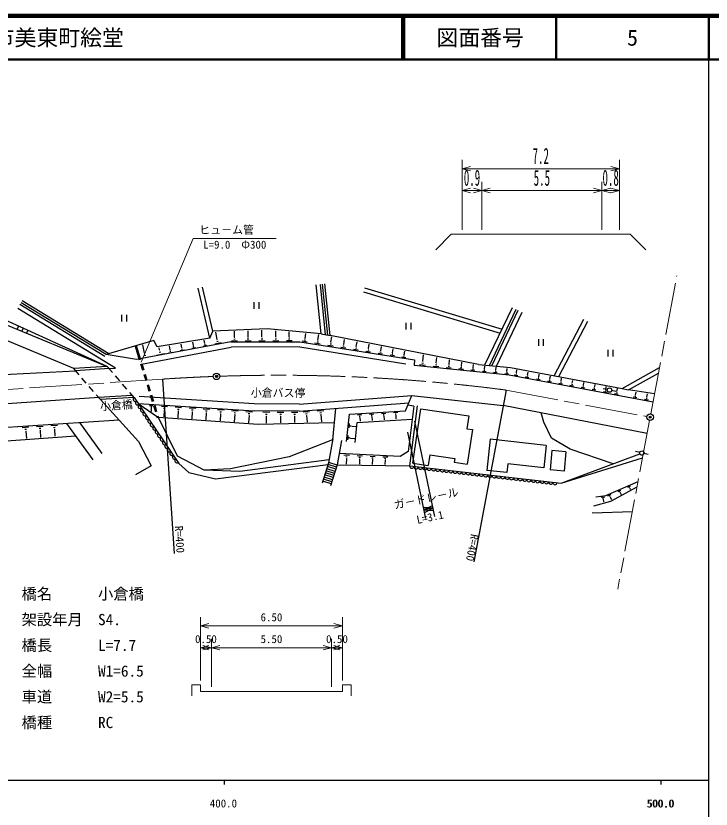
# Model space of a CAD drawing. Units: millimetres, scale not verified, with parts at other scales. Extents: x 40000 to 680000, y 20000 to 380000.
# Drawn here: x 420323 to 579500, y 198357 to 380000 of the extents above; entities that cross this region are included whole.
import ezdxf
from ezdxf.enums import TextEntityAlignment as Align

# ---------------------------------------------------------------- set-up
doc = ezdxf.new("R2010")
doc.units = ezdxf.units.MM
doc.header["$LTSCALE"] = 1000
doc.header["$PDMODE"] = 32
doc.header["$PDSIZE"] = 500
doc.linetypes.add('CHAIN', pattern=[18.5, 12, -1.5, 3.5, -1.5])
for name, color, linetype, lineweight in [('M-BGD', 7, 'Continuous', 25), ('M-BMK', 2, 'CHAIN', 13), ('M-BMK-SRVR', 3, 'Continuous', 25), ('M-STR-HTXT', 7, 'Continuous', 13), ('M-STR-STRC', 7, 'Continuous', 25), ('M-TTL', 2, 'Continuous', 140), ('M-TTL-BAND', 7, 'Continuous', 25), ('M-TTL-LINE', 7, 'Continuous', 50), ('M-TTL-TXT', 7, 'Continuous', 13)]:
    doc.layers.add(name, color=color, linetype=linetype, lineweight=lineweight)
doc.styles.add('@ＭＳ ゴシック', font='')
doc.styles.add('ＭＳ ゴシック', font='')
doc.styles.get('@ＭＳ ゴシック').set_extended_font_data('@MS Gothic')
doc.styles.get('ＭＳ ゴシック').set_extended_font_data('MS Gothic')

msp = doc.modelspace()

# ---------------------------------------------------------------- linework, layer by layer
at = {"layer": 'M-BGD'}
for p, q in [((490211, 307205), (489044, 318420)), ((491238, 306994), (490038, 318524)), ((491752, 306887), (490536, 318576)), ((492266, 306780), (491033, 318628)), ((464762, 306193), (462084, 317625)), ((465406, 307830), (463057, 317853)), ((499878, 316771), (531189, 307357)), ((500166, 317728), (531624, 308271)), ((441240, 299738), (407182, 315213)), ((440984, 302423), (421526, 314301)), ((441629, 302615), (421787, 314728)), ((474881, 312940), (474881, 314440)), ((476006, 312940), (476006, 314440)), ((443119, 299362), (420745, 313021)), ((440723, 301996), (421266, 313874)), ((527710, 300057), (533992, 313240)), ((528766, 299948), (534895, 312810)), ((529294, 299894), (535346, 312595)), ((410745, 312279), (441240, 299738)), ((444591, 310007), (444591, 311507)), ((445716, 310007), (445716, 311507)), ((530350, 299786), (536249, 312165)), ((433557, 299225), (408551, 309677)), ((420931, 308966), (420595, 308228)), ((509683, 308202), (509683, 309702)), ((510808, 308202), (510808, 309702)), ((543601, 297583), (550348, 310574)), ((544628, 297392), (551235, 310113)), ((422001, 308479), (421684, 307780)), ((423044, 308006), (422743, 307345)), ((464762, 306193), (465406, 307830)), ((477845, 308321), (465406, 307830)), ((466401, 305919), (466072, 307610)), ((470376, 306404), (470374, 307776)), ((473487, 306443), (473485, 307899)), ((476658, 306483), (476656, 308024)), ((490211, 307205), (477845, 308321)), ((479849, 306474), (479847, 307890)), ((482910, 306391), (482909, 307614)), ((486553, 306141), (486732, 307268)), ((489489, 305734), (489690, 307001)), ((490211, 307207), (492266, 306780)), ((451930, 305684), (440984, 302423)), ((469560, 305362), (447978, 301289)), ((452655, 304196), (451930, 305684)), ((464762, 306193), (452655, 304196)), ((460975, 304515), (460824, 305290)), ((463585, 304999), (463445, 305722)), ((465837, 304892), (467309, 305178)), ((466303, 305441), (466671, 305513)), ((466355, 305910), (466447, 305928)), ((469560, 305362), (485360, 305381)), ((469717, 305612), (471036, 305613)), ((470211, 306008), (470541, 306009)), ((470334, 306404), (470417, 306404)), ((472799, 305616), (474177, 305617)), ((473315, 306030), (473660, 306030)), ((473444, 306443), (473530, 306443)), ((475940, 305620), (477378, 305621)), ((476479, 306052), (476839, 306052)), ((476613, 306483), (476703, 306483)), ((479142, 305624), (480557, 305625)), ((479672, 306049), (480026, 306049)), ((479805, 306474), (479893, 306474)), ((482275, 305628), (483547, 305629)), ((482752, 306010), (483070, 306010)), ((482870, 306391), (482950, 306392)), ((485360, 305381), (511600, 301215)), ((485880, 305552), (487010, 305372)), ((486357, 305824), (486640, 305779)), ((486517, 306146), (486588, 306135)), ((489277, 305390), (489584, 305342)), ((489450, 305740), (489527, 305728)), ((526260, 300206), (492266, 306780)), ((492430, 305270), (492507, 305258)), ((492468, 305264), (492661, 306474)), ((495388, 304769), (495569, 305908)), ((498257, 304282), (498427, 305352)), ((540030, 304479), (540030, 305979)), ((541155, 304479), (541155, 305979)), ((447611, 304397), (448581, 301248)), ((447898, 304483), (448867, 301336)), ((449057, 300281), (469592, 304162)), ((449758, 302785), (449392, 304668)), ((453219, 303561), (453129, 304021)), ((453162, 303550), (453275, 303572)), ((455641, 303525), (455469, 304407)), ((455610, 303519), (455672, 303531)), ((457962, 303360), (458914, 303545)), ((458327, 304024), (458166, 304851)), ((458264, 303715), (458501, 303761)), ((458297, 304018), (458357, 304029)), ((460625, 303878), (461538, 304056)), ((460914, 304219), (461142, 304263)), ((460946, 304509), (461003, 304520)), ((463249, 304389), (464125, 304559)), ((463527, 304715), (463746, 304758)), ((463558, 304994), (463613, 305005)), ((485346, 304181), (469592, 304162)), ((485346, 304181), (509589, 300324)), ((488758, 305095), (489986, 304900)), ((491735, 304622), (492967, 304427)), ((492256, 304919), (492564, 304870)), ((494685, 304154), (495866, 303966)), ((495184, 304438), (495479, 304391)), ((495351, 304775), (495425, 304763)), ((497584, 303694), (498715, 303514)), ((498062, 303965), (498345, 303921)), ((498222, 304288), (498293, 304277)), ((500891, 303501), (501161, 303458)), ((501043, 303810), (501111, 303799)), ((501077, 303804), (501236, 304806)), ((503849, 303334), (503997, 304269)), ((506573, 302872), (506711, 303741)), ((555936, 301997), (555936, 303497)), ((557061, 301997), (557061, 303497)), ((447978, 301289), (440984, 302423)), ((449130, 301642), (450769, 301961)), ((449649, 302253), (450059, 302333)), ((449707, 302775), (449810, 302795)), ((452527, 302303), (454332, 302654)), ((453098, 302976), (453550, 303064)), ((455261, 302835), (456252, 303027)), ((455575, 303204), (455822, 303252)), ((500433, 303241), (501515, 303069)), ((503234, 302796), (504267, 302632)), ((503671, 303045), (503929, 303004)), ((503817, 303339), (503881, 303329)), ((505986, 302359), (506972, 302203)), ((506403, 302596), (506649, 302557)), ((506542, 302877), (506604, 302868)), ((508692, 301930), (509630, 301781)), ((509088, 302156), (509323, 302118)), ((509221, 302423), (509280, 302414)), ((509250, 302419), (509378, 303222)), ((513504, 300937), (513653, 302390)), ((516573, 300537), (516703, 301801)), ((441240, 299738), (433557, 299225)), ((442477, 298306), (441240, 299738)), ((448875, 300292), (449316, 298858)), ((449162, 300380), (449603, 298947)), ((511600, 301215), (511507, 300019)), ((511507, 300019), (533228, 297787)), ((512696, 300148), (514135, 300000)), ((513280, 300524), (513639, 300487)), ((513459, 300942), (513549, 300933)), ((515843, 299824), (517143, 299691)), ((516371, 300164), (516695, 300131)), ((516532, 300541), (516614, 300533)), ((519327, 299820), (519619, 299790)), ((519473, 300158), (519545, 300151)), ((519509, 300154), (519620, 301236)), ((522285, 299791), (522350, 299785)), ((522317, 299788), (522411, 300697)), ((525004, 299438), (525080, 300181)), ((526260, 300206), (533540, 299458)), ((527598, 299128), (527669, 299810)), ((366207, 295136), (433966, 298752)), ((434794, 297793), (433557, 299225)), ((441649, 299264), (433966, 298752)), ((441649, 299264), (443119, 299362)), ((449611, 297903), (450052, 296469)), ((449897, 297991), (450339, 296558)), ((518854, 299515), (520020, 299395)), ((521735, 299219), (522772, 299112)), ((522156, 299490), (522415, 299464)), ((524490, 298936), (525405, 298842)), ((524861, 299175), (525090, 299152)), ((524975, 299441), (525032, 299435)), ((527125, 298665), (527968, 298579)), ((527467, 298886), (527678, 298864)), ((527572, 299130), (527625, 299125)), ((529709, 298400), (530551, 298313)), ((530051, 298620), (530261, 298598)), ((530156, 298865), (530208, 298859)), ((530182, 298862), (530252, 299544)), ((532292, 298134), (533135, 298048)), ((532634, 298355), (532845, 298333)), ((532739, 298599), (532792, 298594)), ((532765, 298597), (532836, 299279)), ((533540, 299458), (559099, 294695)), ((534762, 298015), (534971, 297976)), ((534887, 298251), (534939, 298241)), ((534913, 298246), (535040, 298924)), ((537469, 297769), (537596, 298448)), ((540025, 297293), (540152, 297971)), ((559099, 294695), (567684, 299486)), ((560553, 294361), (567443, 298207)), ((436428, 295902), (435448, 297037)), ((444111, 296414), (443131, 297549)), ((453914, 296824), (456574, 256913)), ((533228, 297787), (566207, 291641)), ((534402, 297822), (535238, 297667)), ((536958, 297346), (537794, 297190)), ((537318, 297538), (537527, 297499)), ((537443, 297774), (537495, 297765)), ((539514, 296870), (540350, 296714)), ((539874, 297062), (540083, 297023)), ((539999, 297298), (540051, 297288)), ((542070, 296393), (542906, 296238)), ((542430, 296586), (542639, 296547)), ((542555, 296822), (542607, 296812)), ((542581, 296817), (542708, 297495)), ((544986, 296109), (545195, 296070)), ((545111, 296345), (545163, 296336)), ((545137, 296341), (545264, 297019)), ((547693, 295864), (547820, 296543)), ((438063, 294010), (437082, 295145)), ((445746, 294522), (444765, 295657)), ((450347, 295514), (450788, 294080)), ((450633, 295602), (451075, 294168)), ((532573, 294309), (525174, 254999)), ((544626, 295917), (545462, 295761)), ((547182, 295441), (548018, 295285)), ((547542, 295633), (547751, 295594)), ((547667, 295869), (547719, 295859)), ((549738, 294964), (550574, 294809)), ((550098, 295157), (550307, 295118)), ((550223, 295393), (550275, 295383)), ((550249, 295388), (550376, 296066)), ((552294, 294488), (553130, 294332)), ((552654, 294680), (552863, 294641)), ((552779, 294916), (552831, 294907)), ((552805, 294912), (552932, 295590)), ((555743, 294412), (554768, 294633)), ((555335, 294440), (555387, 294430)), ((555361, 294435), (555488, 295114)), ((557917, 293959), (558044, 294637)), ((559099, 294695), (560553, 294361)), ((566554, 293480), (560553, 294361)), ((439288, 292592), (366712, 287553)), ((439697, 292118), (438716, 293253)), ((446971, 293104), (439288, 292592)), ((447380, 292630), (439697, 292118)), ((447380, 292630), (446399, 293765)), ((447380, 292630), (457635, 277497)), ((474862, 291169), (448544, 292808)), ((451082, 293124), (451524, 291691)), ((451369, 293213), (451811, 291779)), ((485190, 291082), (510970, 293039)), ((510302, 291402), (510970, 293039)), ((510970, 293039), (531904, 290754)), ((554850, 294012), (555686, 293856)), ((555210, 294204), (555419, 294165)), ((557694, 293971), (556719, 294192)), ((557406, 293535), (558242, 293380)), ((557766, 293728), (557975, 293689)), ((557891, 293964), (557943, 293954)), ((561682, 292738), (562514, 292583)), ((562041, 292930), (562249, 292891)), ((562165, 293165), (562217, 293155)), ((562191, 293160), (562320, 293849)), ((564622, 292464), (564843, 292423)), ((564754, 292713), (564809, 292703)), ((564782, 292708), (564923, 293467)), ((439697, 292118), (448421, 282502)), ((448328, 291232), (474885, 289570)), ((448328, 291232), (452955, 288063)), ((450953, 290817), (451772, 290766)), ((451818, 290735), (452260, 289301)), ((452105, 290823), (452546, 289390)), ((453635, 290649), (455071, 290559)), ((485190, 291082), (474862, 291169)), ((485171, 289483), (510302, 291402)), ((509559, 289584), (510302, 291402)), ((511431, 290658), (510065, 290824)), ((511431, 290658), (510170, 280266)), ((510493, 276949), (512283, 290743)), ((564839, 284369), (531904, 290754)), ((564243, 292261), (565124, 292097)), ((451245, 290552), (451449, 290539)), ((451332, 290300), (451277, 289420)), ((451306, 290302), (451357, 290298)), ((454146, 290185), (454506, 290162)), ((454299, 289742), (454204, 288223)), ((454254, 289745), (454344, 289740)), ((456821, 290450), (458273, 290359)), ((457339, 289980), (457702, 289957)), ((457493, 289533), (457396, 287992)), ((457447, 289536), (457538, 289530)), ((460023, 290249), (461491, 290157)), ((460546, 289774), (460913, 289752)), ((460702, 289323), (460604, 287760)), ((460656, 289326), (460748, 289320)), ((463241, 290048), (464725, 289955)), ((463770, 289568), (464141, 289545)), ((463928, 289111), (463828, 287526)), ((463881, 289114), (463974, 289108)), ((466475, 289845), (467975, 289752)), ((467009, 289360), (467384, 289337)), ((467169, 288899), (467068, 287291)), ((467122, 288902), (467216, 288896)), ((469725, 289642), (471241, 289547)), ((470265, 289152), (470644, 289128)), ((472991, 289438), (474522, 289342)), ((473536, 288942), (473919, 288918)), ((485171, 289483), (474885, 289570)), ((476887, 289303), (478446, 289289)), ((477468, 288830), (477858, 288827)), ((480184, 289275), (481689, 289262)), ((480744, 288818), (481121, 288815)), ((483427, 289247), (484880, 289235)), ((486095, 289302), (487540, 289413)), ((486670, 288910), (487031, 288938)), ((489304, 289548), (490834, 289664)), ((489913, 289133), (490295, 289162)), ((493480, 290117), (492816, 282953)), ((496689, 288771), (509559, 289584)), ((501268, 288810), (502267, 288873)), ((504013, 288983), (505011, 289046)), ((506758, 289157), (507756, 289220)), ((507151, 288881), (507400, 288897)), ((511187, 277555), (513049, 290049)), ((513049, 290049), (524039, 288411)), ((541169, 286934), (540578, 289072)), ((165476, 269178), (443921, 287462)), ((452554, 288346), (452668, 287975)), ((452841, 288434), (452955, 288063)), ((457352, 279174), (452955, 288063)), ((475786, 286409), (452955, 288063)), ((470426, 288685), (470324, 287055)), ((470379, 288688), (470473, 288682)), ((473699, 288471), (473596, 286818)), ((473651, 288474), (473747, 288468)), ((477610, 288361), (477708, 288360)), ((477659, 288361), (477645, 286703)), ((480882, 288365), (480976, 288365)), ((480929, 288365), (480915, 286782)), ((483968, 288807), (484331, 288804)), ((484101, 288370), (484191, 288369)), ((484146, 288369), (484133, 286859)), ((486839, 288487), (486929, 288494)), ((486884, 288490), (487003, 286928)), ((490091, 288685), (490187, 288692)), ((490139, 288688), (490268, 287006)), ((496003, 282560), (496689, 288771)), ((498492, 286881), (511069, 287676)), ((498524, 288637), (499522, 288700)), ((498917, 288361), (499167, 288377)), ((499030, 288067), (499092, 288071)), ((499061, 288069), (499118, 287171)), ((501662, 288534), (501911, 288550)), ((501774, 288241), (501837, 288245)), ((501805, 288243), (501862, 287345)), ((504406, 288708), (504656, 288723)), ((504519, 288414), (504581, 288418)), ((504550, 288416), (504607, 287518)), ((507263, 288587), (507326, 288591)), ((507294, 288589), (507351, 287691)), ((524039, 288411), (523600, 285466)), ((421795, 285758), (423324, 285859)), ((422398, 285337), (422781, 285362)), ((425068, 285973), (426587, 286073)), ((425667, 285555), (426047, 285580)), ((428331, 286187), (429840, 286287)), ((428927, 285772), (429304, 285797)), ((429098, 285328), (429192, 285334)), ((429145, 285331), (429251, 283722)), ((438020, 278309), (431992, 286678)), ((440048, 279770), (434934, 286872)), ((493175, 286826), (475786, 286409)), ((496594, 285638), (496704, 286632)), ((496934, 285978), (496961, 286226)), ((497242, 286038), (497249, 286100)), ((497246, 286069), (498140, 285971)), ((497991, 282340), (498492, 286881)), ((523600, 285466), (524837, 285281)), ((524837, 285281), (523655, 277348)), ((542961, 283299), (541169, 286934)), ((379608, 279911), (434054, 283816)), ((422572, 284888), (422667, 284894)), ((422620, 284891), (422727, 283254)), ((425840, 285108), (425935, 285115)), ((425887, 285112), (425994, 283488)), ((496293, 282905), (496402, 283899)), ((496632, 283245), (496659, 283493)), ((496940, 283305), (496947, 283367)), ((448421, 282502), (451271, 276951)), ((492816, 282953), (482898, 279059)), ((492915, 283151), (491932, 277640)), ((494884, 282800), (493877, 277158)), ((496944, 283336), (497838, 283237)), ((528924, 283045), (528141, 275919)), ((541766, 281634), (528942, 283043)), ((541733, 281637), (541169, 276501)), ((547214, 280761), (542961, 283299)), ((508274, 279121), (494346, 279785)), ((510170, 280266), (508274, 279121)), ((543062, 280440), (542678, 276055)), ((546250, 280161), (543062, 280440)), ((546250, 280161), (545866, 275776)), ((557107, 277429), (547214, 280761)), ((563155, 280006), (562179, 280227)), ((565105, 279566), (564130, 279786)), ((463397, 275988), (457352, 279174)), ((482898, 279059), (469484, 276270)), ((492059, 278320), (471579, 275670)), ((495398, 279485), (496695, 279423)), ((495866, 279073), (496190, 279057)), ((496010, 278676), (495948, 277382)), ((495969, 278678), (496050, 278674)), ((498432, 279340), (499676, 279281)), ((498881, 278945), (499191, 278930)), ((499018, 278564), (498960, 277344)), ((498979, 278566), (499057, 278562)), ((501413, 279198), (502604, 279141)), ((501842, 278819), (502140, 278805)), ((501974, 278455), (501920, 277307)), ((501937, 278456), (502012, 278453)), ((504342, 279058), (505482, 279004)), ((504753, 278696), (505038, 278682)), ((504879, 278347), (504828, 277270)), ((504843, 278349), (504915, 278345)), ((515089, 279470), (514725, 277027)), ((515089, 279470), (520792, 278620)), ((520792, 278620), (520669, 277793)), ((545194, 272984), (563184, 279697)), ((545194, 272984), (563791, 278803)), ((451271, 276951), (447699, 274897)), ((457635, 277497), (459891, 275455)), ((469484, 276270), (463397, 275988)), ((466062, 273975), (491808, 277252)), ((491932, 277640), (490441, 272969)), ((493410, 275695), (491505, 276303)), ((493562, 276171), (491657, 276779)), ((493714, 276648), (491809, 277256)), ((493866, 277124), (491961, 277732)), ((493877, 277158), (492346, 272361)), ((493877, 277158), (510493, 276949)), ((510493, 276949), (545194, 272984)), ((511187, 277555), (514725, 277027)), ((520669, 277793), (523655, 277348)), ((532969, 277402), (532750, 275412)), ((541169, 276501), (532969, 277402)), ((459891, 275455), (466062, 273975)), ((471579, 275670), (463397, 275988)), ((492802, 273790), (490897, 274398)), ((492954, 274266), (491049, 274874)), ((493106, 274742), (491201, 275351)), ((493258, 275219), (491353, 275827)), ((532750, 275412), (528141, 275919)), ((545866, 275776), (542678, 276055)), ((492498, 272837), (490593, 273445)), ((492650, 273313), (490745, 273922)), ((555417, 270188), (562769, 273377)), ((556521, 268858), (562536, 272138)), ((558195, 271120), (558856, 271407)), ((558529, 271030), (558694, 271101)), ((558677, 270858), (558718, 270876)), ((558697, 270867), (558886, 270431)), ((560446, 272097), (561005, 272339)), ((560729, 272020), (560868, 272080)), ((560854, 271875), (560889, 271890)), ((560871, 271882), (561001, 271584)), ((552612, 267832), (556521, 268858)), ((553101, 269841), (555417, 270188)), ((554296, 269768), (555138, 269894)), ((554650, 269562), (554860, 269594)), ((554767, 269321), (554819, 269329)), ((554793, 269325), (554888, 268686)), ((555840, 270099), (556592, 270425)), ((556220, 269996), (556408, 270077)), ((556388, 269801), (556435, 269821)), ((556412, 269811), (556667, 269221)), ((561466, 266455), (552289, 266093))]:
    msp.add_line(p, q, dxfattribs=at)
for centre in [(556231, 294302), (563642, 279896)]:
    msp.add_circle(centre, 500, dxfattribs=at)
for centre, start, end in [((447661, 292216), 124.12375, 304.12375), ((448222, 291389), 124.12375, 304.12375), ((448783, 290561), 124.12375, 304.12375), ((449344, 289733), 124.12375, 304.12375), ((449904, 288905), 124.12375, 304.12375), ((450465, 288077), 124.12375, 304.12375), ((451026, 287249), 124.12375, 304.12375), ((451587, 286422), 124.12375, 304.12375), ((452148, 285594), 124.12375, 304.12375), ((452709, 284766), 124.12375, 304.12375), ((453270, 283938), 124.12375, 304.12375), ((453831, 283110), 124.12375, 304.12375), ((454392, 282282), 124.12375, 304.12375), ((454953, 281455), 124.12375, 304.12375), ((455514, 280627), 124.12375, 304.12375), ((456075, 279799), 124.12375, 304.12375), ((456636, 278971), 124.12375, 304.12375), ((457197, 278143), 124.12375, 304.12375), ((510989, 276893), 173.48174, 353.48174), ((511983, 276779), 173.48174, 353.48174), ((512977, 276666), 173.48174, 353.48174), ((513970, 276552), 173.48174, 353.48174), ((514964, 276438), 173.48174, 353.48174), ((515957, 276325), 173.48174, 353.48174), ((516951, 276211), 173.48174, 353.48174), ((517944, 276098), 173.48174, 353.48174), ((518938, 275984), 173.48174, 353.48174), ((519931, 275871), 173.48174, 353.48174), ((520925, 275757), 173.48174, 353.48174), ((521918, 275644), 173.48174, 353.48174), ((522912, 275530), 173.48174, 353.48174), ((523905, 275417), 173.48174, 353.48174), ((524899, 275303), 173.48174, 353.48174), ((525893, 275190), 173.48174, 353.48174), ((526886, 275076), 173.48174, 353.48174), ((527880, 274963), 173.48174, 353.48174), ((528873, 274849), 173.48174, 353.48174), ((529867, 274736), 173.48174, 353.48174), ((530860, 274622), 173.48174, 353.48174), ((531854, 274509), 173.48174, 353.48174), ((532847, 274395), 173.48174, 353.48174), ((533841, 274282), 173.48174, 353.48174), ((534834, 274168), 173.48174, 353.48174), ((535828, 274055), 173.48174, 353.48174), ((536821, 273941), 173.48174, 353.48174), ((537815, 273828), 173.48174, 353.48174), ((538808, 273714), 173.48174, 353.48174), ((539802, 273600), 173.48174, 353.48174), ((540796, 273487), 173.48174, 353.48174), ((541789, 273373), 173.48174, 353.48174), ((542783, 273260), 173.48174, 353.48174), ((543776, 273146), 173.48174, 353.48174)]:
    msp.add_arc(centre, 500, start, end, dxfattribs=at)
at = {"layer": 'M-BMK'}
for p, q in [((565680, 288840), (571636, 320477)), ((453914, 296824), (367231, 291045)), ((532573, 294309), (564804, 288242)), ((565403, 287366), (558125, 248702))]:
    msp.add_line(p, q, dxfattribs=at)
for start, end in [(92.14885, 93.81407), (82.52284, 91.93399)]:
    msp.add_arc((480521, -102290), 400000, start, end, dxfattribs=at)
at = {"layer": 'M-BMK-SRVR'}
for centre in [(466272, 297456), (565542, 288103)]:
    msp.add_circle(centre, 750, dxfattribs=at)
for p in [(466272, 297456), (565542, 288103)]:
    msp.add_point(p, dxfattribs=at)
at = {"layer": 'M-STR-HTXT'}
for p, q in [((522500, 331000), (522500, 347000)), ((558500, 331000), (558500, 347000)), ((522500, 345000), (524432, 345518)), ((556568, 345518), (558500, 345000)), ((558500, 345000), (522500, 345000)), ((524432, 344482), (522500, 345000)), ((558500, 345000), (556568, 344482)), ((527000, 331000), (527000, 342000)), ((554500, 331000), (554500, 342000)), ((522500, 340000), (524432, 340518)), ((527000, 340000), (522500, 340000)), ((524432, 339482), (522500, 340000)), ((525068, 340518), (527000, 340000)), ((527000, 340000), (525068, 339482)), ((527000, 340000), (528932, 340518)), ((554500, 340000), (527000, 340000)), ((528932, 339482), (527000, 340000)), ((552568, 340518), (554500, 340000)), ((554500, 340000), (552568, 339482)), ((554500, 340000), (556432, 340518)), ((558500, 340000), (554500, 340000)), ((556432, 339482), (554500, 340000)), ((556568, 340518), (558500, 340000)), ((558500, 340000), (556568, 339482)), ((460937, 329030), (449010, 300716)), ((460937, 329030), (479937, 329030)), ((520000, 330000), (516464, 326464)), ((522500, 330000), (520000, 330000)), ((527000, 330000), (522500, 330000)), ((554500, 330000), (527000, 330000)), ((558500, 330000), (554500, 330000)), ((561000, 330000), (558500, 330000)), ((561000, 330000), (564536, 326464)), ((462588, 227830), (462588, 242330)), ((495088, 227830), (495088, 242330)), ((464520, 240848), (462588, 240330)), ((462588, 240330), (495088, 240330)), ((462588, 240330), (464520, 239813)), ((495088, 240330), (493156, 240848)), ((493156, 239813), (495088, 240330)), ((465088, 226330), (465088, 237330)), ((492588, 226330), (492588, 237330)), ((464520, 235848), (462588, 235330)), ((462588, 235330), (465088, 235330)), ((462588, 235330), (464520, 234813)), ((465088, 235330), (463156, 235848)), ((463156, 234813), (465088, 235330)), ((467020, 235848), (465088, 235330)), ((465088, 235330), (492588, 235330)), ((465088, 235330), (467020, 234813)), ((492588, 235330), (490656, 235848)), ((490656, 234813), (492588, 235330)), ((494520, 235848), (492588, 235330)), ((492588, 235330), (495088, 235330)), ((492588, 235330), (494520, 234813)), ((495088, 235330), (493156, 235848)), ((493156, 234813), (495088, 235330)), ((460588, 226830), (462588, 226830)), ((460588, 226830), (460588, 224330)), ((462588, 225330), (462588, 226830)), ((462588, 225330), (465088, 225330)), ((465088, 225330), (492588, 225330)), ((492588, 225330), (495088, 225330)), ((495088, 225330), (495088, 226830)), ((495088, 226830), (497088, 226830)), ((497088, 226830), (497088, 224330))]:
    msp.add_line(p, q, dxfattribs=at)
at = {"layer": 'M-STR-STRC'}
for p, q in [((511604, 287187), (516187, 265334)), ((509986, 284686), (514134, 264903)), ((515508, 267764), (513724, 266861)), ((515776, 267291), (513724, 266861)), ((515776, 267291), (513779, 267401)), ((513992, 266388), (515776, 267291)), ((513724, 266861), (515721, 266750))]:
    msp.add_line(p, q, dxfattribs=at)
at = {"layer": 'M-TTL'}
msp.add_line((680000, 380000), (40000, 380000), dxfattribs=at)
at = {"layer": 'M-TTL-BAND'}
for p, q in [((579000, 20000), (579000, 370000)), ((40000, 205000), (579000, 205000)), ((468000, 205000), (468000, 204000)), ((568000, 205000), (568000, 204000))]:
    msp.add_line(p, q, dxfattribs=at)
at = {"layer": 'M-TTL-LINE'}
for p, q in [((508747, 380000), (508747, 370000)), ((509247, 380000), (509247, 370000)), ((543997, 380000), (543997, 370000)), ((579000, 380000), (579000, 370000)), ((40000, 370000), (680000, 370000))]:
    msp.add_line(p, q, dxfattribs=at)

# ---------------------------------------------------------------- texts
at = {"layer": 'M-BGD', "style": 'ＭＳ ゴシック'}
for s, rotation, p in [('小倉バス停', 359.517, (480363, 293663)), ('小倉橋', 3.814, (443344, 290815))]:
    msp.add_text(s, height=1833, rotation=rotation, dxfattribs=at).set_placement(p, align=Align.MIDDLE_CENTER)
msp.add_text('R=400', height=1833, rotation=273.814, dxfattribs=at).set_placement((456574, 256913), align=Align.BOTTOM_RIGHT)
msp.add_text('R=400', height=1833, rotation=259.339, dxfattribs=at).set_placement((525174, 254999), align=Align.TOP_RIGHT)
at = {"layer": 'M-STR-HTXT', "style": 'ＭＳ ゴシック', "width": 0.5}
for s, p in [('7.2', (540500, 345000)), ('0.9', (524750, 340000)), ('5.5', (540750, 340000)), ('0.8', (556500, 340000))]:
    msp.add_text(s, height=3666, dxfattribs=at).set_placement(p, align=Align.BOTTOM_CENTER)
at = {"layer": 'M-STR-HTXT', "style": 'ＭＳ ゴシック'}
for s, height, p in [('ヒュ－ム管', 1833, (462312, 329530)), ('橋名\u3000\u3000\u3000小倉橋', 2566, (421631, 245604)), ('架設年月\u3000S4.', 2566, (421631, 239713)), ('橋長\u3000\u3000\u3000L=7.7', 2566, (421631, 233822)), ('全幅\u3000\u3000\u3000W1=6.5', 2566, (421631, 227931)), ('車道\u3000\u3000\u3000W2=5.5', 2566, (421631, 222040)), ('橋種\u3000\u3000\u3000RC', 2566, (421631, 216149))]:
    msp.add_text(s, height=height, dxfattribs=at).set_placement(p, align=Align.BOTTOM_LEFT)
msp.add_text('L=9.0\u3000Φ300', height=1833, dxfattribs=at).set_placement((470437, 328530), align=Align.TOP_CENTER)
for s, p in [('6.50', (478838, 240830)), ('0.50', (463838, 235830)), ('5.50', (478838, 235830)), ('0.50', (493838, 235830))]:
    msp.add_text(s, height=1833, dxfattribs=at).set_placement(p, align=Align.BOTTOM_CENTER)
at = {"layer": 'M-STR-STRC', "style": 'ＭＳ ゴシック'}
msp.add_text('ガ－ドレ－ル', height=1833, rotation=11.842, dxfattribs=at).set_placement((514545, 268055), align=Align.BOTTOM_CENTER)
at = {"layer": 'M-STR-STRC', "style": '@ＭＳ ゴシック'}
msp.add_text('L=3.1', height=1833, rotation=11.842, dxfattribs=at).set_placement((514955, 266097), align=Align.TOP_CENTER)
at = {"layer": 'M-TTL-BAND', "style": 'ＭＳ ゴシック'}
for s, p in [('400.0', (467844, 198195)), ('500.0', (567844, 198195)), ('500.0', (568000, 198195))]:
    msp.add_text(s, height=1833, dxfattribs=at).set_placement(p, align=Align.BOTTOM_CENTER)
at = {"layer": 'M-TTL-TXT', "style": 'ＭＳ ゴシック'}
msp.add_text('美祢市美東町絵堂', height=3666, dxfattribs=at).set_placement((405024, 375000), align=Align.MIDDLE_LEFT)
for s, p in [('図面番号', (526622, 375000)), ('5', (561497, 375000))]:
    msp.add_text(s, height=3666, dxfattribs=at).set_placement(p, align=Align.MIDDLE_CENTER)

doc.saveas('drawing.dxf')
